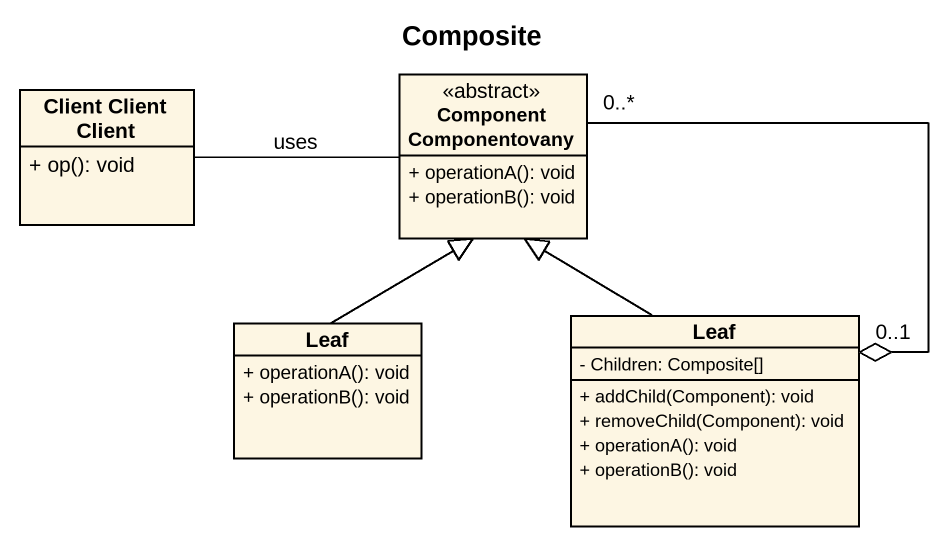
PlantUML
@startuml
title Composite
hide circle
hide empty members
skinparam classAttributeIconSize 0
class "Client Client Client" as Client_Client_Client {
  + op(): void
}
class "Component Componentovany" as Component_Componentovany <<abstract>> {
  + operationA(): void
  + operationB(): void
}
class Leaf {
  + operationA(): void
  + operationB(): void
}
class "Leaf" as Leaf_2 {
  - Children: Composite[]
  + addChild(Component): void
  + removeChild(Component): void
  + operationA(): void
  + operationB(): void
}
Client_Client_Client -right- Component_Componentovany : uses
Component_Componentovany "0..*" --o "0..1" Leaf_2
Leaf -up-|> Component_Componentovany
Leaf_2 -up-|> Component_Componentovany
@enduml
